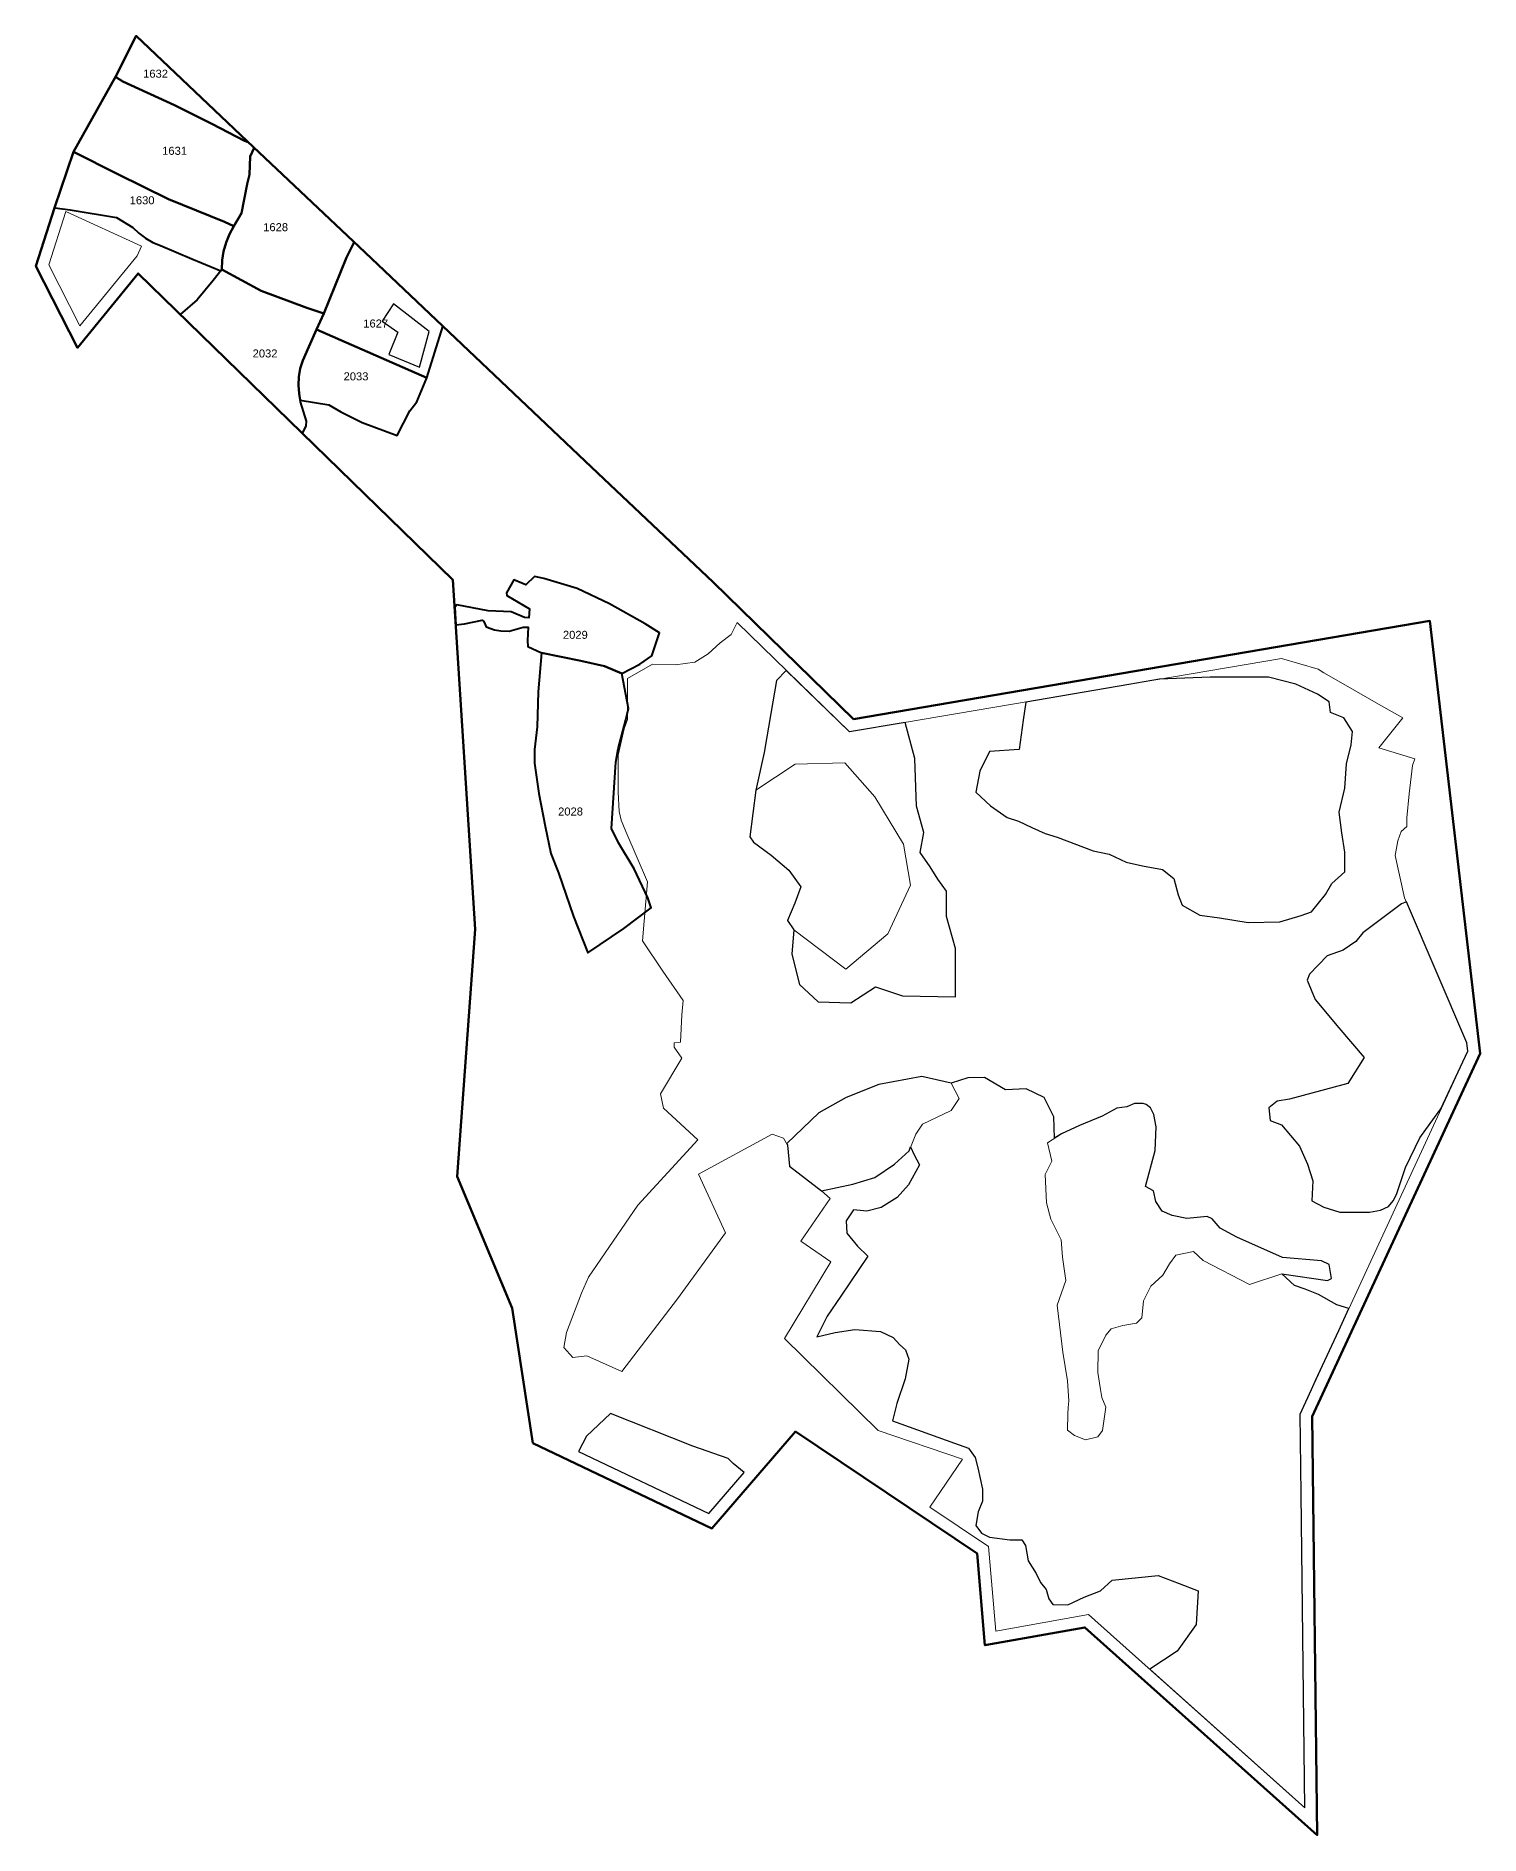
# Model space of a CAD drawing. Header units: millimetres. Extents: x 254348 to 257201, y 2604859 to 2607329.
# Drawn here: x 254348 to 255250, y 2604859 to 2605983 of the extents above; entities that cross this region are included whole.
import ezdxf

# ---------------------------------------------------------------- set-up
doc = ezdxf.new("R2010")
doc.units = ezdxf.units.MM
for name, color, linetype in [('Mined Out Area', 30, 'Continuous'), ('Plot_Text', 250, 'Continuous'), ('Reclaimed', 5, 'Continuous')]:
    doc.layers.add(name, color=color, linetype=linetype)
for name, color, linetype, lineweight in [('ML Boundary', 1, 'Continuous', 50), ('Plantation', 3, 'Continuous', 30), ('Plot', 6, 'Continuous', 50)]:
    doc.layers.add(name, color=color, linetype=linetype, lineweight=lineweight)
doc.styles.add('Annotative', font='arial.ttf')
doc.linetypes.add('BENCH', pattern='A,1,[130,ltypeshp.shx,S=1,R=0,X=0,Y=1],1', length=2)

msp = doc.modelspace()

# ---------------------------------------------------------------- linework, layer by layer
at = {"layer": 'Mined Out Area', "linetype": 'BENCH', "lineweight": 20}
for points in [[(254366.9, 2605873.7), (254356.3, 2605840.4), (254375.6, 2605802.4), (254411.3, 2605846.1), (254414, 2605852.2), (254366.9, 2605873.7)], [(255203, 2605444.9), (255197.1, 2605471.4), (255198.8, 2605480.6), (255200.9, 2605486.4), (255204.4, 2605489.6), (255204.4, 2605495), (255205.8, 2605510), (255208, 2605527.6), (255209.3, 2605531.8), (255186.9, 2605538.6), (255202, 2605557.4), (255186.6, 2605565.9), (255166, 2605577.9), (255152.5, 2605585.5), (255149, 2605587.8), (255126.1, 2605594.6), (254856.3, 2605548.6), (254786.2, 2605617.1), (254782.3, 2605609.5), (254775.5, 2605604.2), (254768.1, 2605597.5), (254759.7, 2605592.3), (254747.6, 2605590.5), (254733.3, 2605590.9), (254717.6, 2605582.1), (254717.6, 2605565.4), (254717.6, 2605556.3), (254715.5, 2605550.6), (254711.9, 2605534.2), (254711.9, 2605510.9), (254712.4, 2605499), (254713.7, 2605493.5), (254716.7, 2605486.4), (254730.1, 2605455), (254727.1, 2605418.1), (254739.7, 2605399.2), (254752.5, 2605380.8), (254751.5, 2605371.9), (254750.7, 2605354.7), (254746.7, 2605354.4), (254746.7, 2605351.6), (254751.5, 2605344.7), (254738.3, 2605322.5), (254740.1, 2605313.6), (254761.5, 2605293.7), (254724.1, 2605252.9), (254693.2, 2605207.9), (254688.9, 2605197.9), (254679.6, 2605173.3), (254677.9, 2605164), (254683.6, 2605157.7), (254692.2, 2605158.8), (254714.1, 2605149), (254748.9, 2605194.5), (254778.8, 2605235.7), (254761.9, 2605272.4), (254808, 2605297.3), (254815, 2605294.9), (254817.5, 2605290.5), (254818.9, 2605277.4), (254838.8, 2605261.8), (254844.3, 2605257.2), (254825.9, 2605230.5), (254844.7, 2605217.6), (254815.8, 2605169.7), (254874.2, 2605112.1), (254926.8, 2605094.3), (254906.5, 2605064.2), (254943.2, 2605039.6), (254947.6, 2604986.8), (255005.6, 2604997.2), (255140.7, 2604876.4), (255137.7, 2605122.4), (255242.4, 2605349.2), (255241.8, 2605354.3)]]:
    msp.add_lwpolyline(points, close=True, dxfattribs=at)
at = {"layer": 'Mined Out Area', "linetype": 'BENCH'}
msp.add_lwpolyline([(254564.5, 2605805.2), (254574.3, 2605798.3), (254568.6, 2605784.5), (254587.8, 2605776.6), (254593.8, 2605798.8), (254571.4, 2605816.1), (254564.5, 2605805.2)], dxfattribs=at)
msp.add_lwpolyline([(254790.6, 2605086), (254783.6, 2605091.5), (254780.6, 2605094.7), (254758.4, 2605102.4), (254707.1, 2605122.8), (254692.1, 2605108.7), (254687, 2605099.1), (254768.4, 2605060.3)], close=True, dxfattribs=at)
at = {"layer": 'ML Boundary'}
msp.add_lwpolyline([(254410.7, 2605983.5), (254480.1, 2605917.8), (254553.7, 2605848.1), (254626.4, 2605779.2), (254699.1, 2605710.4), (254771.2, 2605642.1), (254858.9, 2605556.6), (255218.8, 2605618), (255250.1, 2605347.7), (255145.2, 2605120.8), (255148.4, 2604859.4), (255003.3, 2604989.1), (254940.9, 2604978), (254936, 2605035.4), (254822.5, 2605111.5), (254770.4, 2605051), (254658.6, 2605104.3), (254645.7, 2605188.6), (254611.2, 2605270.9), (254622.6, 2605425.3), (254608.6, 2605643.6), (254412, 2605835.1), (254374.1, 2605788.7), (254348.2, 2605839.7), (254359.8, 2605876), (254371.6, 2605911), (254397.8, 2605958)], close=True, dxfattribs=at)
at = {"layer": 'Plantation', "linetype": 'Continuous', "lineweight": 20}
for points in [[(254890.1, 2605478.6), (254872.1, 2605508.1), (254853.3, 2605529.3), (254822.3, 2605528.5), (254797.8, 2605512.2), (254794.1, 2605483.1), (254796.4, 2605479.7), (254807.3, 2605471.7), (254818.5, 2605462.3), (254825.9, 2605451.9), (254822.1, 2605441.7), (254817.5, 2605430.7), (254821.5, 2605424.9), (254854.1, 2605400.4), (254880.2, 2605422.4), (254894.5, 2605452.8)], [(254901.9, 2605303.6), (254919.8, 2605312), (254924.8, 2605319.5), (254919.8, 2605329.1), (254901.4, 2605333.3), (254874.7, 2605328.3), (254854.2, 2605320.3), (254837.1, 2605310.7), (254817.2, 2605291.4), (254817.5, 2605290.5), (254818.9, 2605277.4), (254838.8, 2605261.8), (254858.4, 2605266), (254872.2, 2605270.2), (254884.3, 2605278.5), (254893.5, 2605286.9), (254897.7, 2605297.3)], [(254992.7, 2605122.5), (254992.5, 2605112.3), (254996.9, 2605109.1), (255003.6, 2605106.4), (255011.4, 2605108.2), (255014.4, 2605112.2), (255015.3, 2605119.4), (255016.3, 2605126.7), (255013.9, 2605132.8), (255013.1, 2605137.7), (255011.4, 2605148.3), (255011.7, 2605162), (255016.3, 2605171.8), (255019.8, 2605175.6), (255027.1, 2605177.7), (255035.5, 2605179.2), (255038.9, 2605182.5), (255039.9, 2605193.2), (255044.4, 2605202.3), (255052, 2605209.1), (255056.2, 2605216.3), (255060.1, 2605221.6), (255071.2, 2605224), (255077.2, 2605218.3), (255106.1, 2605203.4), (255126.4, 2605210), (255154.9, 2605205.9), (255157.3, 2605207.2), (255155.8, 2605215.9), (255151.1, 2605218.2), (255126.8, 2605220.2), (255098.3, 2605232.9), (255087.9, 2605238.5), (255082.9, 2605244.3), (255079.7, 2605245.8), (255073.4, 2605245.3), (255067, 2605244.7), (255057.9, 2605246.5), (255051.5, 2605249.2), (255047.7, 2605255.2), (255046.1, 2605261.9), (255041.1, 2605264.5), (255047.3, 2605287.2), (255047.8, 2605301.8), (255046.3, 2605309.5), (255044.3, 2605313.7), (255041.5, 2605315.9), (255039.8, 2605316.5), (255034.2, 2605316.4), (255029.6, 2605314.3), (255023.2, 2605313.5), (255014.2, 2605308.6), (255000, 2605302.8), (254988.7, 2605297.6), (254979.9, 2605291.8), (254982.6, 2605280.4), (254978.6, 2605272), (254979.4, 2605254.5), (254982, 2605244.2), (254988.4, 2605231.2), (254989.3, 2605220.5), (254991.5, 2605205.8), (254986.1, 2605190.4), (254989.6, 2605161), (254992.5, 2605143.1), (254993.3, 2605130.6), (254992.9, 2605126.6)]]:
    msp.add_lwpolyline(points, close=True, dxfattribs=at)
at = {"layer": 'Plot', "linetype": 'Continuous', "lineweight": 40}
for points in [[(254480.1, 2605917.8), (254410.7, 2605983.5), (254397.8, 2605958), (254402.5, 2605955), (254434.8, 2605940.3), (254458.1, 2605928.6), (254478.4, 2605917.9), (254480.7, 2605917.2)], [(254478.4, 2605917.9), (254458.1, 2605928.6), (254434.8, 2605940.3), (254402.5, 2605955), (254397.8, 2605958), (254371.6, 2605911), (254399.3, 2605897.1), (254431, 2605881.4), (254465.9, 2605867.3), (254471.7, 2605864.7), (254476.5, 2605872.7), (254480.1, 2605890.8), (254481.5, 2605896.9), (254482, 2605908.2), (254484.5, 2605913.6), (254480.7, 2605917.2)], [(254546.9, 2605854.6), (254484.5, 2605913.6), (254482, 2605908.2), (254481.5, 2605896.9), (254480.1, 2605890.8), (254476.5, 2605872.7), (254471.7, 2605864.7), (254469, 2605859.7), (254466.9, 2605854.4), (254465.4, 2605848.9), (254464.5, 2605843.3), (254464.2, 2605837.6), (254488.9, 2605824.3), (254517.4, 2605813.5), (254527.9, 2605810), (254542.2, 2605845)], [(254465.9, 2605867.3), (254431, 2605881.4), (254399.3, 2605897.1), (254371.6, 2605911), (254371.6, 2605911), (254359.8, 2605876.2), (254360, 2605876.1), (254369.5, 2605874.8), (254398.5, 2605870.1), (254408.6, 2605863.8), (254412.4, 2605860.2), (254416.6, 2605857.1), (254421.1, 2605854.5), (254426, 2605852.5), (254445.5, 2605844.2), (254463.6, 2605836.8), (254464.2, 2605837.6), (254464.5, 2605843.3), (254465.4, 2605848.9), (254466.9, 2605854.4), (254469, 2605859.7), (254471.7, 2605864.7)], [(254592.3, 2605769.8), (254602.2, 2605802), (254602.2, 2605802.1), (254553.7, 2605848.1), (254546.9, 2605854.6), (254542.2, 2605845), (254527.9, 2605810), (254523.5, 2605800)], [(254523.5, 2605800), (254527.9, 2605810), (254517.4, 2605813.5), (254488.9, 2605824.3), (254464.2, 2605837.6), (254458.9, 2605830.7), (254448.8, 2605818.7), (254438.3, 2605809.4), (254514.7, 2605735), (254516.9, 2605739.9), (254517.2, 2605742.7), (254513.4, 2605754.9), (254512.5, 2605760.1), (254512.1, 2605765.3), (254512.4, 2605770.5), (254513.3, 2605775.6), (254514.8, 2605780.6), (254518.6, 2605789.2)], [(254581.7, 2605749.2), (254586.1, 2605754.9), (254592.3, 2605769.8), (254523.5, 2605800), (254518.6, 2605789.2), (254514.8, 2605780.6), (254513.3, 2605775.6), (254512.4, 2605770.5), (254512.1, 2605765.3), (254512.5, 2605760.1), (254513.2, 2605755.9), (254531.1, 2605752.9), (254538.5, 2605748.6), (254551.9, 2605742), (254573.7, 2605733.9)], [(254728.7, 2605616.1), (254706.4, 2605628.7), (254686.3, 2605638.2), (254665.4, 2605644.4), (254659.6, 2605645.8), (254654.2, 2605640.6), (254646.6, 2605643.6), (254642, 2605635.6), (254642.3, 2605633.8), (254656.4, 2605625.6), (254656, 2605619.9), (254653.4, 2605620.1), (254644.9, 2605623.7), (254630.7, 2605624.3), (254611.1, 2605628.1), (254609.7, 2605626.3), (254610.4, 2605615.6), (254615.9, 2605616.2), (254626.9, 2605618.4), (254627.9, 2605617.7), (254629.4, 2605614.2), (254634.6, 2605612.4), (254638.5, 2605611.7), (254643.8, 2605611.6), (254652.5, 2605614.1), (254655.6, 2605614), (254655.2, 2605605.8), (254655.4, 2605601.9), (254663.9, 2605598), (254688.4, 2605593), (254703.2, 2605589.8), (254714.2, 2605585.2), (254725.4, 2605590.9), (254732.8, 2605596.2), (254737.6, 2605610.5)], [(254730.3, 2605444.9), (254721.9, 2605463), (254712, 2605479.3), (254707.6, 2605488.2), (254710.4, 2605529.7), (254711.8, 2605538), (254716.6, 2605556.1), (254718.3, 2605563.3), (254714.2, 2605585.2), (254703.2, 2605589.8), (254688.4, 2605593), (254663.9, 2605598), (254661.8, 2605573.6), (254661.2, 2605551.9), (254659.5, 2605537.7), (254659.5, 2605529.2), (254662.2, 2605510.2), (254666.2, 2605489.7), (254669.8, 2605472.6), (254674.5, 2605460.5), (254684, 2605433.3), (254692.8, 2605410.6), (254715.4, 2605425.8), (254732.4, 2605438.8)]]:
    msp.add_lwpolyline(points, close=True, dxfattribs=at)
at = {"layer": 'Reclaimed', "lineweight": 30}
for points in [[(254821.5, 2605424.9), (254820.3, 2605409.8), (254825, 2605390.8), (254836.8, 2605380), (254857.2, 2605379.4), (254872.6, 2605389.4), (254889.3, 2605383.7), (254911.5, 2605383.3), (254922.5, 2605383.2), (254922.5, 2605398), (254922.5, 2605413.3), (254916.9, 2605433.3), (254916.9, 2605449.1), (254911.5, 2605456.6), (254906.7, 2605464.3), (254900.5, 2605473.3), (254902.7, 2605485.7), (254898.2, 2605502.3), (254897, 2605532), (254891.1, 2605554.5), (254856.3, 2605548.6), (254816.8, 2605587.1), (254810.6, 2605580.7), (254807.1, 2605560.1), (254803, 2605535.8), (254797.8, 2605512.2), (254794.1, 2605483.1), (254796.4, 2605479.7), (254807.3, 2605471.7), (254818.5, 2605462.3), (254825.9, 2605451.9), (254822.1, 2605441.7), (254817.5, 2605430.7)], [(255242.4, 2605349.2), (255241.8, 2605354.3), (255204.1, 2605442.5), (255201.1, 2605441.2), (255177, 2605423), (255172.6, 2605417.6), (255164.6, 2605412.2), (255154.7, 2605408.8), (255143.6, 2605397.2), (255142.1, 2605393.5), (255147.1, 2605381.4), (255162, 2605363.7), (255177.7, 2605345.1), (255167.5, 2605329), (255131.1, 2605319.2), (255123.4, 2605318), (255118.2, 2605313.7), (255119.1, 2605305.8), (255126.2, 2605303.2), (255137.3, 2605289.8), (255142.4, 2605278.5), (255145.7, 2605268.1), (255145, 2605255.6), (255152.5, 2605251.7), (255162.5, 2605248.5), (255172.1, 2605248.5), (255181.1, 2605248.5), (255188, 2605249.9), (255193, 2605252.2), (255195.9, 2605255.6), (255198, 2605259.7), (255203.5, 2605276.5), (255212.6, 2605295), (255221.6, 2605307.7), (255225.7, 2605313.1)]]:
    msp.add_lwpolyline(points, close=True, dxfattribs=at)
for points in [[(255030.8, 2605578.3), (254966.4, 2605567.3), (254964.8, 2605555.9), (254962.2, 2605537.7), (254943.7, 2605536.4), (254937.8, 2605524.1), (254935.2, 2605510.9), (254944.4, 2605502.5), (254954.8, 2605495.1), (254961.8, 2605492.9), (254970.1, 2605489), (254978.6, 2605485.1), (254986, 2605482.9), (255008.5, 2605474.4), (255018.4, 2605472.3), (255018.4, 2605472.3), (255018.4, 2605472.3), (255029.2, 2605467.3), (255039.2, 2605465), (255051.8, 2605462.7), (255058.9, 2605457.1), (255061.5, 2605446.9), (255064, 2605440.3), (255075.2, 2605434.2), (255087.4, 2605432.5), (255105.3, 2605429.6), (255125.1, 2605429.9), (255138.3, 2605433.9), (255144.8, 2605436.2), (255153.6, 2605447), (255157.5, 2605454), (255165.6, 2605461.3), (255165.7, 2605473.5), (255163.8, 2605485.5), (255162.2, 2605498.5), (255165.6, 2605513.5), (255166.8, 2605528.6), (255169.6, 2605540.6), (255170.4, 2605548.9), (255165.1, 2605557.4), (255156.8, 2605560.8), (255155.9, 2605567.5), (255148.6, 2605572.2), (255135.1, 2605578.5), (255118, 2605582.9), (255105.2, 2605582.9), (255081.5, 2605582.9), (255050, 2605581.6), (255030.8, 2605578.3)], [(255030.8, 2605578.3), (255030.8, 2605578.3)]]:
    msp.add_lwpolyline(points, dxfattribs=at)
at = {"layer": 'Reclaimed'}
msp.add_lwpolyline([(255161.9, 2605174.7), (255168.2, 2605188.4), (255160.7, 2605190.6), (255149.2, 2605197.1), (255140.8, 2605200.4), (255134.2, 2605202.7), (255126.4, 2605210), (255154.9, 2605205.9), (255157.3, 2605207.2), (255155.8, 2605215.9), (255151.1, 2605218.2), (255126.8, 2605220.2), (255098.3, 2605232.9), (255087.9, 2605238.5), (255082.9, 2605244.3), (255079.7, 2605245.8), (255073.4, 2605245.3), (255067, 2605244.7), (255057.9, 2605246.5), (255051.5, 2605249.2), (255047.7, 2605255.2), (255046.1, 2605261.9), (255041.1, 2605264.5), (255047.3, 2605287.2), (255047.8, 2605301.8), (255046.3, 2605309.5), (255044.3, 2605313.7), (255041.5, 2605315.9), (255039.8, 2605316.5), (255034.2, 2605316.4), (255029.6, 2605314.3), (255023.2, 2605313.5), (255014.2, 2605308.6), (255000, 2605302.8), (254988.7, 2605297.6), (254984.3, 2605294.7), (254983.9, 2605308.1), (254977.8, 2605320.2), (254966.7, 2605325.6), (254953.8, 2605325), (254940.7, 2605332.8), (254930.3, 2605332.5), (254919.8, 2605329.1), (254901.4, 2605333.3), (254874.7, 2605328.3), (254854.2, 2605320.3), (254837.1, 2605310.7), (254817.2, 2605291.4), (254817.5, 2605290.5), (254818.9, 2605277.4), (254838.8, 2605261.8), (254858.4, 2605266), (254872.2, 2605270.2), (254884.3, 2605278.5), (254893.5, 2605286.9), (254894.5, 2605289.3), (254896.7, 2605284.3), (254900.1, 2605278.1), (254893.2, 2605265.6), (254886, 2605257.7), (254876, 2605251.5), (254867.1, 2605249.2), (254858.8, 2605250.1), (254854.2, 2605243.2), (254854.7, 2605235.5), (254861.2, 2605227.4), (254867.8, 2605221), (254850.8, 2605196.1), (254842.3, 2605183.6), (254835.8, 2605170.7), (254847.3, 2605173.4), (254859.7, 2605175.3), (254875.6, 2605174.1), (254883.5, 2605170.2), (254887.8, 2605165.7), (254891.3, 2605162.6), (254893.3, 2605156.8), (254891, 2605144.4), (254885.9, 2605129.1), (254883.2, 2605118.2), (254921.8, 2605104.3), (254930.6, 2605101.2), (254934.8, 2605095.2), (254936.5, 2605088.9), (254939.3, 2605075.5), (254939.3, 2605068.1), (254936.7, 2605061.4), (254935.3, 2605052.7), (254938.7, 2605048.1), (254943.8, 2605045.4), (254956.5, 2605043.9), (254964, 2605043.8), (254966.3, 2605040.4), (254967.8, 2605030.8), (254972.8, 2605022.8), (254975.6, 2605017.2), (254979.1, 2605012.8), (254980.9, 2605006.9), (254983.2, 2605003.4), (254992.6, 2605003.2), (255002.9, 2605008), (255013.1, 2605012), (255020.4, 2605018.7), (255049, 2605021.5), (255062.2, 2605016.5), (255074, 2605011.9), (255072.8, 2604990.9), (255061, 2604974.3), (255043.8, 2604963), (255140.7, 2604876.4), (255138.3, 2605072.3), (255137.7, 2605122.4), (255144.8, 2605137.7), (255147.3, 2605143.3)], close=True, dxfattribs=at)

# ---------------------------------------------------------------- texts
at = {"layer": 'Plot_Text', "linetype": 'Continuous', "lineweight": 40, "char_height": 5, "attachment_point": 1, "style": 'Annotative'}
for s, insert, width in [('1632', (254415.1, 2605962.4), 9.821), ('1631', (254427, 2605914.2), 9.821), ('1630', (254406.7, 2605883.3), 9.821), ('1628', (254490.1, 2605866.5), 9.821), ('1627', (254552.6, 2605806.3), 9.821), ('2032', (254483.5, 2605787.6), 16.2), ('2033', (254540.3, 2605773.3), 9.869), ('2029', (254677.3, 2605611.8), 20.518), ('2028', (254674.3, 2605501.4), 16.299)]:
    msp.add_mtext(s, dxfattribs=dict(at, insert=insert, width=width))

doc.saveas('drawing.dxf')
